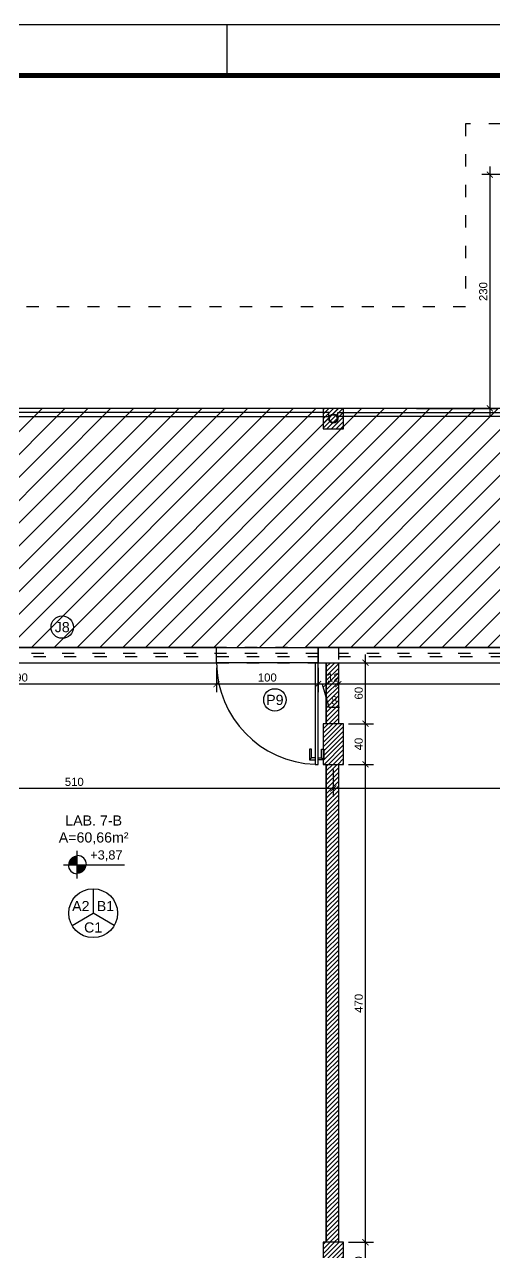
# Model space of a CAD drawing. Header units: millimetres. Extents: x 271 to 8721, y -7686 to -4716.
# Drawn here: x 3897 to 4359, y -5924 to -4716 of the extents above; entities that cross this region are included whole.
import ezdxf
from ezdxf.enums import TextEntityAlignment as Align

# ---------------------------------------------------------------- set-up
doc = ezdxf.new("R2010")
doc.units = ezdxf.units.MM
doc.linetypes.add('ACAD_ISO03W100', pattern=[30, 12, -18])
for name, color, linetype in [('3', 1, 'Continuous'), ('construir', 10, 'Continuous'), ('CONSTRUIR - CARTONADO', 161, 'Continuous'), ('COTA', 8, 'Continuous'), ('Esquadrias', 4, 'Continuous'), ('Estrutura', 49, 'Continuous'), ('Estrutura nova', 49, 'Continuous'), ('LEGENDA', 7, 'Continuous'), ('PAREDE', 5, 'Continuous'), ('PISO', 3, 'Continuous'), ('Projeções', 6, 'ACAD_ISO03W100'), ('SOLEIRA', 8, 'Continuous'), ('Texto', 7, 'Continuous'), ('VISTA 02', 1, 'Continuous')]:
    doc.layers.add(name, color=color, linetype=linetype)
doc.styles.add('ARIAL', font='Arial.ttf')
doc.dimstyles.new('COTA 50', dxfattribs={"dimscale": 0.5, "dimtxt": 16, "dimasz": 12, "dimexe": 16, "dimexo": 10, "dimgap": 5, "dimtad": 1, "dimrnd": 0.5, "dimtxsty": 'ARIAL', "dimblk": 'ARCHTICK', "dimcen": 2.5, "dimdle": 16, "dimclrd": 8, "dimclre": 8, "dimclrt": 7, "dimadec": 0, "dimazin": 0, "dimtfac": 1, "dimtmove": 1, "dimatfit": 3, "dimfxl": 1, "dimarcsym": 0})
pattern_1 = [(45, (-3697.115, -17436.7156), (-2.245064, 2.245064), [])]

# ---------------------------------------------------------------- blocks, each defined once
blk = doc.blocks.new('A1 SEM ABA')
at = {"layer": 'LEGENDA'}
blk.add_line((-92.5, 58.4), (-92.5, 59.4), dxfattribs=at)
blk.add_lwpolyline([(-169, 59.4), (0, 59.4), (0, 0), (-169, 0), (-169, 59.4)], close=True, dxfattribs=at)
at = {"layer": 'LEGENDA', "const_width": 0.1}
blk.add_lwpolyline([(-1, 58.4), (-1, 1), (-166.5, 1), (-166.5, 58.4)], close=True, dxfattribs=at)
blk = doc.blocks.new('P100')
for p, q in [((100, 0), (0, 0)), ((0, 0), (0, -3)), ((100, -3), (100, 0)), ((0, -3), (100, -3)), ((95.4, 0), (93.4, 0))]:
    blk.add_line(p, q)
at = {"color": 8}
for p, q in [((85, 3.4), (85, 5.5)), ((85, 5.5), (95.4, 5.5)), ((93.4, 3.4), (85, 3.4)), ((93.4, 3.4), (95.4, 5.5)), ((93.4, 0), (93.4, 3.4)), ((95.4, 5.5), (95.4, 0)), ((93.4, -6.4), (85, -6.4)), ((85, -6.4), (85, -8.5)), ((85, -8.5), (95.4, -8.5)), ((93.4, -3), (93.4, -6.4)), ((93.4, -6.4), (95.4, -8.5)), ((95.4, -8.5), (95.4, -3))]:
    blk.add_line(p, q, dxfattribs=at)
blk.add_arc((-0.7, 0.7), 100.7, 270.3729, 357.8825, dxfattribs=at)
blk = doc.blocks.new('IND.ESQ.')
at = {"layer": 'Texto'}
blk.add_circle((0, 0), 5.5, dxfattribs=at)
at = {"layer": 'Texto', "style": 'ARIAL'}
blk.add_attdef('PP', text='', height=5, dxfattribs=at).set_placement((0, 0), align=Align.MIDDLE_CENTER)
blk = doc.blocks.new('A$C1DFB60F3')
at = {"layer": 'Texto', "color": 0, "linetype": 'ByBlock'}
for p, q in [((0, -13.5), (0, 13.5)), ((-13.5, 0), (46.5, 0))]:
    blk.add_line(p, q, dxfattribs=at)
at = {"layer": 'Texto', "color": 0, "linetype": 'ByBlock', "const_width": 9}
for points in [[(-4.5, 0, -0.414214), (0, 4.5, -0.618034)], [(0, -4.5, 0.414214), (4.5, 0, 0.618034)]]:
    blk.add_lwpolyline(points, format="xyb", dxfattribs=at)
at = {"layer": 'Texto', "color": 0, "linetype": 'ByBlock'}
for start, end in [(0, 90), (180, 270)]:
    blk.add_arc((0, 0), 9, start, end, dxfattribs=at)
at = {"layer": 'Texto', "color": 0, "linetype": 'ByBlock', "style": 'ARIAL'}
blk.add_attdef('0,00', (12.7, 5.1), '', height=9, dxfattribs=at)
blk = doc.blocks.new('PIZZA')
at = {"layer": 'Texto'}
for points in [[(0, 12), (0, 0)], [(-10.39, -6), (0, 0)], [(10.39, -6), (0, 0)]]:
    blk.add_lwpolyline(points, dxfattribs=at)
blk.add_circle((0, 0), 12, dxfattribs=at)
at = {"layer": 'Texto', "style": 'ARIAL'}
for tag, p in [('A1', (-6.06, 3.5)), ('B1', (6.06, 3.5)), ('C1', (0, -7))]:
    blk.add_attdef(tag, text='', height=5, dxfattribs=at).set_placement(p, align=Align.MIDDLE_CENTER)
blk = doc.blocks.new('_ArchTick')
at = {"layer": 'Texto', "color": 0, "const_width": 0.15}
blk.add_lwpolyline([(-0.5, -0.5), (0.5, 0.5)], dxfattribs=at)
blk = doc.blocks.new('*D163')
at = {"layer": 'COTA', "color": 8, "lineweight": -2, "transparency": 16777216}
for p, q in [((4205.7, -5349.1), (4205.7, -5373.2)), ((4595.7, -5349.1), (4595.7, -5373.2)), ((4603.7, -5365.2), (4197.7, -5365.2))]:
    blk.add_line(p, q, dxfattribs=at)
at = {"layer": 'Defpoints', "color": 0, "lineweight": -3, "transparency": 16777216}
for p in [(4205.7, -5344.1), (4595.7, -5344.1), (4205.7, -5365.2)]:
    blk.add_point(p, dxfattribs=at)
at = {"layer": 'COTA', "color": 8, "lineweight": -2, "transparency": 16777216, "xscale": 6, "yscale": 6, "zscale": 6, "rotation": 180}
blk.add_blockref('_ArchTick', (4205.7, -5365.2), dxfattribs=at)
at = {"layer": 'COTA', "color": 8, "lineweight": -2, "transparency": 16777216, "xscale": 6, "yscale": 6, "zscale": 6}
blk.add_blockref('_ArchTick', (4595.7, -5365.2), dxfattribs=at)
at = {"layer": 'COTA', "color": 7, "lineweight": -2, "transparency": 16777216, "insert": (4400.7, -5358.7), "char_height": 8, "attachment_point": 5, "style": 'ARIAL'}
blk.add_mtext('390', dxfattribs=at)
blk = doc.blocks.new('*D164')
at = {"layer": 'COTA', "color": 8, "lineweight": -2, "transparency": 16777216}
for p, q in [((4193.7, -5349.1), (4193.7, -5373.2)), ((4205.7, -5349.1), (4205.7, -5373.2)), ((4213.7, -5365.2), (4185.7, -5365.2))]:
    blk.add_line(p, q, dxfattribs=at)
at = {"layer": 'Defpoints', "color": 0, "lineweight": -3, "transparency": 16777216}
for p in [(4193.7, -5344.1), (4205.7, -5344.1), (4193.7, -5365.2)]:
    blk.add_point(p, dxfattribs=at)
at = {"layer": 'COTA', "color": 8, "lineweight": -2, "transparency": 16777216, "xscale": 6, "yscale": 6, "zscale": 6, "rotation": 180}
blk.add_blockref('_ArchTick', (4193.7, -5365.2), dxfattribs=at)
at = {"layer": 'COTA', "color": 8, "lineweight": -2, "transparency": 16777216, "xscale": 6, "yscale": 6, "zscale": 6}
blk.add_blockref('_ArchTick', (4205.7, -5365.2), dxfattribs=at)
at = {"layer": 'COTA', "color": 7, "lineweight": -2, "transparency": 16777216, "insert": (4200.7, -5358.7), "char_height": 8, "attachment_point": 5, "style": 'ARIAL'}
blk.add_mtext('12', dxfattribs=at)
blk = doc.blocks.new('*D165')
at = {"layer": 'COTA', "color": 8, "lineweight": -2, "transparency": 16777216}
for p, q in [((4185.7, -5349.1), (4185.7, -5373.2)), ((4193.7, -5349.1), (4193.7, -5373.2)), ((4201.7, -5365.2), (4177.7, -5365.2)), ((4189.7, -5365.2), (4196.4, -5387.7)), ((4196.4, -5387.7), (4206.7, -5387.7))]:
    blk.add_line(p, q, dxfattribs=at)
at = {"layer": 'Defpoints', "color": 0, "lineweight": -3, "transparency": 16777216}
for p in [(4185.7, -5344.1), (4193.7, -5344.1), (4185.7, -5365.2)]:
    blk.add_point(p, dxfattribs=at)
at = {"layer": 'COTA', "color": 8, "lineweight": -2, "transparency": 16777216, "xscale": 6, "yscale": 6, "zscale": 6, "rotation": 180}
blk.add_blockref('_ArchTick', (4185.7, -5365.2), dxfattribs=at)
at = {"layer": 'COTA', "color": 8, "lineweight": -2, "transparency": 16777216, "xscale": 6, "yscale": 6, "zscale": 6}
blk.add_blockref('_ArchTick', (4193.7, -5365.2), dxfattribs=at)
at = {"layer": 'COTA', "color": 7, "lineweight": -2, "transparency": 16777216, "insert": (4201.6, -5381.1), "char_height": 8, "attachment_point": 5, "style": 'ARIAL'}
blk.add_mtext('8', dxfattribs=at)
blk = doc.blocks.new('*D166')
at = {"layer": 'COTA', "color": 8, "lineweight": -2, "transparency": 16777216}
for p, q in [((4085.7, -5349.1), (4085.7, -5373.2)), ((4185.7, -5349.1), (4185.7, -5373.2)), ((4193.7, -5365.2), (4077.7, -5365.2))]:
    blk.add_line(p, q, dxfattribs=at)
at = {"layer": 'Defpoints', "color": 0, "lineweight": -3, "transparency": 16777216}
for p in [(4085.7, -5344.1), (4185.7, -5344.1), (4085.7, -5365.2)]:
    blk.add_point(p, dxfattribs=at)
at = {"layer": 'COTA', "color": 8, "lineweight": -2, "transparency": 16777216, "xscale": 6, "yscale": 6, "zscale": 6, "rotation": 180}
blk.add_blockref('_ArchTick', (4085.7, -5365.2), dxfattribs=at)
at = {"layer": 'COTA', "color": 8, "lineweight": -2, "transparency": 16777216, "xscale": 6, "yscale": 6, "zscale": 6}
blk.add_blockref('_ArchTick', (4185.7, -5365.2), dxfattribs=at)
at = {"layer": 'COTA', "color": 7, "lineweight": -2, "transparency": 16777216, "insert": (4135.7, -5358.7), "char_height": 8, "attachment_point": 5, "style": 'ARIAL'}
blk.add_mtext('100', dxfattribs=at)
blk = doc.blocks.new('*D167')
at = {"layer": 'COTA', "color": 8, "lineweight": -2, "transparency": 16777216}
for p, q in [((3695.7, -5349.1), (3695.7, -5373.2)), ((4085.7, -5349.1), (4085.7, -5373.2)), ((4093.7, -5365.2), (3687.7, -5365.2))]:
    blk.add_line(p, q, dxfattribs=at)
at = {"layer": 'Defpoints', "color": 0, "lineweight": -3, "transparency": 16777216}
for p in [(3695.7, -5344.1), (4085.7, -5344.1), (3695.7, -5365.2)]:
    blk.add_point(p, dxfattribs=at)
at = {"layer": 'COTA', "color": 8, "lineweight": -2, "transparency": 16777216, "xscale": 6, "yscale": 6, "zscale": 6, "rotation": 180}
blk.add_blockref('_ArchTick', (3695.7, -5365.2), dxfattribs=at)
at = {"layer": 'COTA', "color": 8, "lineweight": -2, "transparency": 16777216, "xscale": 6, "yscale": 6, "zscale": 6}
blk.add_blockref('_ArchTick', (4085.7, -5365.2), dxfattribs=at)
at = {"layer": 'COTA', "color": 7, "lineweight": -2, "transparency": 16777216, "insert": (3890.7, -5358.7), "char_height": 8, "attachment_point": 5, "style": 'ARIAL'}
blk.add_mtext('390', dxfattribs=at)
blk = doc.blocks.new('*D267')
at = {"layer": 'COTA', "color": 8, "lineweight": -2, "transparency": 16777216}
for p, q in [((4200.7, -5449.1), (4200.7, -5475.8)), ((4709.7, -5449.1), (4709.7, -5475.8)), ((4717.7, -5467.8), (4192.7, -5467.8))]:
    blk.add_line(p, q, dxfattribs=at)
at = {"layer": 'Defpoints', "color": 0, "lineweight": -3, "transparency": 16777216}
for p in [(4200.7, -5444.1), (4709.7, -5444.1), (4200.7, -5467.8)]:
    blk.add_point(p, dxfattribs=at)
at = {"layer": 'COTA', "color": 8, "lineweight": -2, "transparency": 16777216, "xscale": 6, "yscale": 6, "zscale": 6, "rotation": 180}
blk.add_blockref('_ArchTick', (4200.7, -5467.8), dxfattribs=at)
at = {"layer": 'COTA', "color": 8, "lineweight": -2, "transparency": 16777216, "xscale": 6, "yscale": 6, "zscale": 6}
blk.add_blockref('_ArchTick', (4709.7, -5467.8), dxfattribs=at)
at = {"layer": 'COTA', "color": 7, "lineweight": -2, "transparency": 16777216, "insert": (4455.2, -5461.3), "char_height": 8, "attachment_point": 5, "style": 'ARIAL'}
blk.add_mtext('509', dxfattribs=at)
blk = doc.blocks.new('*D268')
at = {"layer": 'COTA', "color": 8, "lineweight": -2, "transparency": 16777216}
for p, q in [((3690.7, -5449.1), (3690.7, -5475.8)), ((4200.7, -5449.1), (4200.7, -5475.8)), ((4208.7, -5467.8), (3682.7, -5467.8))]:
    blk.add_line(p, q, dxfattribs=at)
at = {"layer": 'Defpoints', "color": 0, "lineweight": -3, "transparency": 16777216}
for p in [(3690.7, -5444.1), (4200.7, -5444.1), (3690.7, -5467.8)]:
    blk.add_point(p, dxfattribs=at)
at = {"layer": 'COTA', "color": 8, "lineweight": -2, "transparency": 16777216, "xscale": 6, "yscale": 6, "zscale": 6, "rotation": 180}
blk.add_blockref('_ArchTick', (3690.7, -5467.8), dxfattribs=at)
at = {"layer": 'COTA', "color": 8, "lineweight": -2, "transparency": 16777216, "xscale": 6, "yscale": 6, "zscale": 6}
blk.add_blockref('_ArchTick', (4200.7, -5467.8), dxfattribs=at)
at = {"layer": 'COTA', "color": 7, "lineweight": -2, "transparency": 16777216, "insert": (3945.7, -5461.3), "char_height": 8, "attachment_point": 5, "style": 'ARIAL'}
blk.add_mtext('510', dxfattribs=at)
blk = doc.blocks.new('*D278')
at = {"layer": 'COTA', "color": 8, "lineweight": -2, "transparency": 16777216}
for p, q in [((4215.7, -5914.1), (4240.3, -5914.1)), ((4232.3, -5962.1), (4232.3, -5906.1)), ((4215.7, -5954.1), (4240.3, -5954.1))]:
    blk.add_line(p, q, dxfattribs=at)
at = {"layer": 'Defpoints', "color": 0, "lineweight": -3, "transparency": 16777216}
for p in [(4210.7, -5914.1), (4232.3, -5914.1), (4210.7, -5954.1)]:
    blk.add_point(p, dxfattribs=at)
at = {"layer": 'COTA', "color": 8, "lineweight": -2, "transparency": 16777216, "xscale": 6, "yscale": 6, "zscale": 6}
for p, rotation in [((4232.3, -5914.1), 90), ((4232.3, -5954.1), 270)]:
    blk.add_blockref('_ArchTick', p, dxfattribs=dict(at, rotation=rotation))
at = {"layer": 'COTA', "color": 7, "lineweight": -2, "transparency": 16777216, "insert": (4225.7, -5934.1), "char_height": 8, "attachment_point": 5, "rotation": 90, "style": 'ARIAL'}
blk.add_mtext('40', dxfattribs=at)
blk = doc.blocks.new('*D279')
at = {"layer": 'COTA', "color": 8, "lineweight": -2, "transparency": 16777216}
for p, q in [((4215.7, -5444.1), (4240.3, -5444.1)), ((4232.3, -5922.1), (4232.3, -5436.1)), ((4215.7, -5914.1), (4240.3, -5914.1))]:
    blk.add_line(p, q, dxfattribs=at)
at = {"layer": 'Defpoints', "color": 0, "lineweight": -3, "transparency": 16777216}
for p in [(4210.7, -5444.1), (4232.3, -5444.1), (4210.7, -5914.1)]:
    blk.add_point(p, dxfattribs=at)
at = {"layer": 'COTA', "color": 8, "lineweight": -2, "transparency": 16777216, "xscale": 6, "yscale": 6, "zscale": 6}
for p, rotation in [((4232.3, -5444.1), 90), ((4232.3, -5914.1), 270)]:
    blk.add_blockref('_ArchTick', p, dxfattribs=dict(at, rotation=rotation))
at = {"layer": 'COTA', "color": 7, "lineweight": -2, "transparency": 16777216, "insert": (4225.7, -5679.1), "char_height": 8, "attachment_point": 5, "rotation": 90, "style": 'ARIAL'}
blk.add_mtext('470', dxfattribs=at)
blk = doc.blocks.new('*D280')
at = {"layer": 'COTA', "color": 8, "lineweight": -2, "transparency": 16777216}
for p, q in [((4232.3, -5452.1), (4232.3, -5396.1)), ((4215.7, -5404.1), (4240.3, -5404.1)), ((4215.7, -5444.1), (4240.3, -5444.1))]:
    blk.add_line(p, q, dxfattribs=at)
at = {"layer": 'Defpoints', "color": 0, "lineweight": -3, "transparency": 16777216}
for p in [(4210.7, -5404.1), (4232.3, -5404.1), (4210.7, -5444.1)]:
    blk.add_point(p, dxfattribs=at)
at = {"layer": 'COTA', "color": 8, "lineweight": -2, "transparency": 16777216, "xscale": 6, "yscale": 6, "zscale": 6}
for p, rotation in [((4232.3, -5404.1), 90), ((4232.3, -5444.1), 270)]:
    blk.add_blockref('_ArchTick', p, dxfattribs=dict(at, rotation=rotation))
at = {"layer": 'COTA', "color": 7, "lineweight": -2, "transparency": 16777216, "insert": (4225.7, -5424.1), "char_height": 8, "attachment_point": 5, "rotation": 90, "style": 'ARIAL'}
blk.add_mtext('40', dxfattribs=at)
blk = doc.blocks.new('*D281')
at = {"layer": 'COTA', "color": 8, "lineweight": -2, "transparency": 16777216}
for p, q in [((4232.3, -5412.1), (4232.3, -5336.1)), ((4215.7, -5344.1), (4240.3, -5344.1)), ((4215.7, -5404.1), (4240.3, -5404.1))]:
    blk.add_line(p, q, dxfattribs=at)
at = {"layer": 'Defpoints', "color": 0, "lineweight": -3, "transparency": 16777216}
for p in [(4210.7, -5344.1), (4232.3, -5344.1), (4210.7, -5404.1)]:
    blk.add_point(p, dxfattribs=at)
at = {"layer": 'COTA', "color": 8, "lineweight": -2, "transparency": 16777216, "xscale": 6, "yscale": 6, "zscale": 6}
for p, rotation in [((4232.3, -5344.1), 90), ((4232.3, -5404.1), 270)]:
    blk.add_blockref('_ArchTick', p, dxfattribs=dict(at, rotation=rotation))
at = {"layer": 'COTA', "color": 7, "lineweight": -2, "transparency": 16777216, "insert": (4225.7, -5374.1), "char_height": 8, "attachment_point": 5, "rotation": 90, "style": 'ARIAL'}
blk.add_mtext('60', dxfattribs=at)
blk = doc.blocks.new('*D318')
at = {"layer": 'COTA', "color": 8, "lineweight": -2, "transparency": 16777216}
for p, q in [((4375.7, -4864.1), (4346.8, -4864.1)), ((4354.8, -4856.1), (4354.8, -5102.1)), ((4282.6, -5094.1), (4362.8, -5094.1))]:
    blk.add_line(p, q, dxfattribs=at)
at = {"layer": 'Defpoints', "color": 0, "lineweight": -3, "transparency": 16777216}
for p in [(4380.7, -4864.1), (4277.6, -5094.1), (4354.8, -5094.1)]:
    blk.add_point(p, dxfattribs=at)
at = {"layer": 'COTA', "color": 8, "lineweight": -2, "transparency": 16777216, "xscale": 6, "yscale": 6, "zscale": 6}
for p, rotation in [((4354.8, -4864.1), 90), ((4354.8, -5094.1), 270)]:
    blk.add_blockref('_ArchTick', p, dxfattribs=dict(at, rotation=rotation))
at = {"layer": 'COTA', "color": 7, "lineweight": -2, "transparency": 16777216, "insert": (4348.3, -4979.1), "char_height": 8, "attachment_point": 5, "rotation": 90, "style": 'ARIAL'}
blk.add_mtext('230', dxfattribs=at)

msp = doc.modelspace()

# ---------------------------------------------------------------- hatches: boundary and pattern name
at = {"layer": 'construir'}
h = msp.add_hatch(dxfattribs=at)
h.set_pattern_fill('ANSI31', color=256, scale=5, angle=180, style=0)
h.set_pattern_definition([(-135, (30607.291, 19309.159), (11.22532, -11.22532), [])])
h.paths.add_polyline_path([(1758.214, -5094.093), (1758.214, -4919.093), (633.214, -4919.093), (633.214, -5329.093), (6731.214, -5329.093), (6731.214, -5339.093), (7056.214, -5339.093), (7056.214, -5094.093), (5665.714, -5094.093), (5665.714, -4864.093), (4380.714, -4864.093), (4380.714, -5094.093)])
h = msp.add_hatch(dxfattribs=at)
h.set_pattern_fill('ANSI31', color=256, style=0)
h.set_pattern_definition([(45, (-3724.3615, -17473.5864), (-2.245064, 2.245064), [])])
h.paths.add_polyline_path([(4190.714, -5114.093), (4210.714, -5114.093), (4210.714, -5094.093), (4190.714, -5094.093)])
h = msp.add_hatch(dxfattribs=at)
h.set_pattern_fill('ANSI31', color=256, style=0)
h.set_pattern_definition(pattern_1)
h.paths.add_polyline_path([(4190.713, -5444.093), (4210.713, -5444.093), (4210.713, -5404.093), (4190.713, -5404.093)])
h = msp.add_hatch(dxfattribs=at)
h.set_pattern_fill('ANSI31', color=256, style=0)
h.set_pattern_definition(pattern_1)
h.paths.add_polyline_path([(4190.713, -5954.093), (4210.713, -5954.093), (4210.713, -5914.093), (4190.713, -5914.093)])
at = {"layer": 'CONSTRUIR - CARTONADO'}
h = msp.add_hatch(dxfattribs=at)
h.set_pattern_fill('ANSI31', color=256, style=0)
h.set_pattern_definition([(45, (4195.7136, -5409.0926), (-2.24506, 2.24506), [])])
h.paths.add_polyline_path([(4205.714, -5344.093), (4193.714, -5344.093), (4193.714, -5404.093), (4205.714, -5404.093)])
h = msp.add_hatch(dxfattribs=at)
h.set_pattern_fill('ANSI31', color=256, style=0)
h.set_pattern_definition([(45, (4195.7136, -6104.0926), (-2.245064, 2.245064), [])])
h.paths.add_polyline_path([(4205.714, -5444.093), (4193.714, -5444.093), (4193.714, -5914.093), (4205.714, -5914.093)])

# ---------------------------------------------------------------- linework, layer by layer
at = {"layer": '3', "linetype": 'Continuous'}
for radius in [4.445, 3.895]:
    msp.add_circle((4200.714, -5104.093), radius, dxfattribs=at)
at = {"layer": 'CONSTRUIR - CARTONADO'}
for points in [[(4193.714, -5344.093), (4205.714, -5344.093), (4205.714, -5404.093), (4193.714, -5404.093)], [(4193.714, -5444.093), (4205.714, -5444.093), (4205.714, -5914.093), (4193.714, -5914.093)]]:
    msp.add_lwpolyline(points, close=True, dxfattribs=at)
at = {"layer": 'Esquadrias'}
msp.add_line((4185.714, -5344.093), (4185.714, -5329.093), dxfattribs=at)
at = {"layer": 'Esquadrias', "linetype": 'ACAD_ISO03W100'}
for points in [[(4185.714, -5329.093), (3695.714, -5329.093), (3695.714, -5344.093), (4185.714, -5344.093)], [(4185.714, -5335.093), (3695.714, -5335.093), (3695.714, -5338.093), (4185.714, -5338.093)], [(4695.714, -5329.093), (4205.714, -5329.093), (4205.714, -5344.093), (4695.714, -5344.093)], [(4695.714, -5335.093), (4205.714, -5335.093), (4205.714, -5338.093), (4695.714, -5338.093)]]:
    msp.add_lwpolyline(points, dxfattribs=at)
at = {"layer": 'Estrutura', "linetype": 'Continuous'}
msp.add_lwpolyline([(4190.714, -5114.093), (4210.714, -5114.093), (4210.714, -5094.093), (4190.714, -5094.093), (4190.714, -5114.093)], dxfattribs=at)
at = {"layer": 'Estrutura nova', "linetype": 'Continuous'}
for points in [[(4190.713, -5444.093), (4210.713, -5444.093), (4210.713, -5404.093), (4190.713, -5404.093), (4190.713, -5444.093)], [(4190.713, -5954.093), (4210.713, -5954.093), (4210.713, -5914.093), (4190.713, -5914.093), (4190.713, -5954.093)]]:
    msp.add_lwpolyline(points, dxfattribs=at)
at = {"layer": 'PAREDE'}
for points in [[(4085.714, -5344.093), (4085.714, -5329.093), (3675.714, -5329.093), (3675.714, -5344.093)], [(4595.714, -5344.093), (4595.714, -5329.093), (4185.714, -5329.093), (4185.714, -5344.093)]]:
    msp.add_lwpolyline(points, close=True, dxfattribs=at)
for points in [[(4193.714, -5344.093), (4193.714, -5404.093)], [(4205.714, -5344.093), (4205.714, -5404.093)], [(4193.714, -5444.093), (4193.714, -5914.093)], [(4205.714, -5444.093), (4205.714, -5914.093)]]:
    msp.add_lwpolyline(points, dxfattribs=at)
at = {"layer": 'PISO'}
for p, q in [((4380.714, -5094.093), (803.214, -5094.093)), ((633.214, -5329.093), (5243.214, -5329.093))]:
    msp.add_line(p, q, dxfattribs=at)
at = {"layer": 'Projeções'}
msp.add_lwpolyline([(7056.214, -5339.093), (7056.214, -5094.093), (7056.214, -4994.093), (5715.714, -4994.093), (5715.714, -4814.093), (4330.714, -4814.093), (4330.714, -4994.093), (1808.214, -4994.093, 0), (1808.214, -4994.093), (1808.214, -4869.093, 0), (1808.214, -4869.093), (553.214, -4869.093)], format="xyb", dxfattribs=at)
at = {"layer": 'SOLEIRA'}
for points in [[(4085.714, -5329.093), (4185.714, -5329.093)], [(4185.714, -5344.093), (4085.714, -5344.093)]]:
    msp.add_lwpolyline(points, dxfattribs=at)
at = {"layer": 'VISTA 02'}
msp.add_lwpolyline([(4388.714, -5102.093), (4205.159, -5102.093), (4205.159, -5098.093), (4384.714, -5098.093), (4384.714, -4868.093, 0), (4384.714, -4868.093), (5400.714, -4868.093), (5400.714, -4872.093), (4388.714, -4872.093, 0), (4388.714, -4872.093), (4388.714, -5102.093)], format="xyb", dxfattribs=at)
msp.add_lwpolyline([(4196.269, -5098.093), (3695.159, -5098.093), (3695.159, -5102.093), (4196.269, -5102.093)], close=True, dxfattribs=at)

# ---------------------------------------------------------------- block references
at = {"layer": 'Esquadrias', "rotation": 270}
msp.add_blockref('P100', (4185.714, -5344.093), dxfattribs=at)
at = {"layer": 'LEGENDA', "xscale": 49.99999999947613, "yscale": 49.99999999947613, "zscale": 49.99999999947613}
msp.add_blockref('A1 SEM ABA', (8721.25, -7686.485), dxfattribs=at)
at = {"layer": 'LEGENDA', "xscale": 2, "yscale": 2, "zscale": 2}
for p, values in [((3933.875, -5309.093), {'PP': 'J8'}), ((4143.166, -5380.658), {'PP': 'P9'})]:
    msp.add_blockref('IND.ESQ.', p, dxfattribs=at).add_auto_attribs(values)
at = {"layer": 'LEGENDA'}
msp.add_blockref('A$C1DFB60F3', (3948.72, -5542.746), dxfattribs=at).add_auto_attribs({'0,00': '+3,87'})
at = {"layer": 'Texto', "xscale": 2, "yscale": 2, "zscale": 2}
msp.add_blockref('PIZZA', (3964.294, -5590.446), dxfattribs=at).add_auto_attribs({'C1': 'C1', 'B1': 'B1', 'A1': 'A2'})

# ---------------------------------------------------------------- texts
at = {"layer": 'Texto', "insert": (3964.817, -5494.27), "char_height": 10, "width": 118.80628, "attachment_point": 2, "style": 'ARIAL'}
msp.add_mtext('LAB. 7-B A=60,66m²', dxfattribs=at)

# ---------------------------------------------------------------- dimensions: what is measured, and where the dimension line sits
at = {"layer": 'COTA'}
for base, p1, p2, picture, middle in [((4354.843, -5094.093), (4380.714, -4864.093), (4277.633, -5094.093), '*D318', (4348.256, -4979.093)), ((4232.28, -5344.093), (4210.713, -5404.093), (4210.713, -5344.093), '*D281', (4225.695, -5374.093)), ((4232.28, -5404.093), (4210.713, -5444.093), (4210.713, -5404.093), '*D280', (4225.695, -5424.093)), ((4232.28, -5444.093), (4210.713, -5914.093), (4210.713, -5444.093), '*D279', (4225.695, -5679.093)), ((4232.28, -5914.093), (4210.713, -5954.093), (4210.713, -5914.093), '*D278', (4225.695, -5934.093))]:
    dim = msp.add_linear_dim(base=base, p1=p1, p2=p2, angle=90, dimstyle='COTA 50', dxfattribs=at)
    dim.commit()
    dim.dimension.update_dxf_attribs({"geometry": picture, "text_midpoint": middle})
for base, p1, p2, picture, middle in [((3695.714, -5365.243), (4085.714, -5344.093), (3695.714, -5344.093), '*D167', (3890.714, -5358.655)), ((4085.714, -5365.243), (4185.714, -5344.093), (4085.714, -5344.093), '*D166', (4135.714, -5358.658)), ((4185.714, -5365.243), (4193.714, -5344.093), (4185.714, -5344.093), '*D165', (4198.939, -5381.077)), ((4205.714, -5365.243), (4595.714, -5344.093), (4205.714, -5344.093), '*D163', (4400.714, -5358.655)), ((3690.713, -5467.848), (4200.713, -5444.093), (3690.713, -5444.093), '*D268', (3945.713, -5461.263)), ((4200.713, -5467.848), (4709.714, -5444.093), (4200.713, -5444.093), '*D267', (4455.214, -5461.263))]:
    dim = msp.add_linear_dim(base=base, p1=p1, p2=p2, dimstyle='COTA 50', dxfattribs=at)
    dim.commit()
    dim.dimension.update_dxf_attribs({"geometry": picture, "text_midpoint": middle})
dim = msp.add_linear_dim(base=(4193.714, -5365.243), p1=(4205.714, -5344.093), p2=(4193.714, -5344.093), dimstyle='COTA 50', dxfattribs=at)
dim.commit()
dim.dimension.update_dxf_attribs({"geometry": '*D164', "text_midpoint": (4200.714, -5365.243), "dimtype": 160})

doc.saveas('drawing.dxf')
